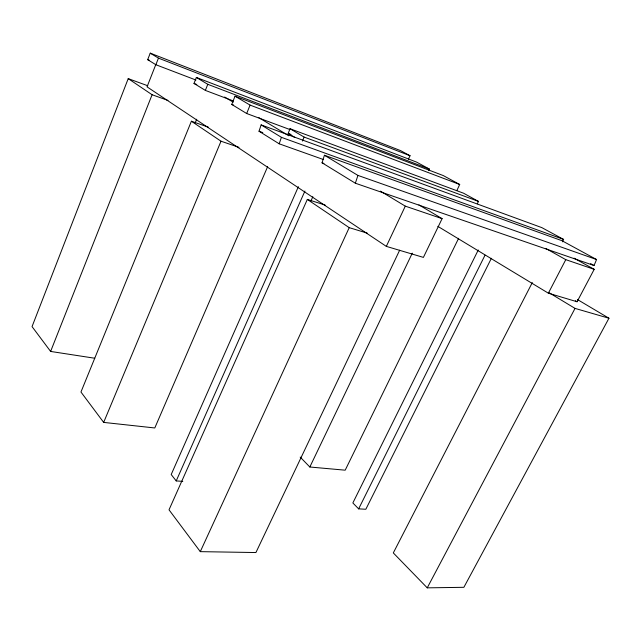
<?xml version="1.0" encoding="UTF-8"?>
<svg xmlns="http://www.w3.org/2000/svg" width="641" height="641" viewBox="0 0 641 641"><rect width="100%" height="100%" fill="white"/><g stroke="black" fill="none" stroke-linecap="round" stroke-linejoin="round"><path stroke-width="0.96" d="M322.046 162.79L324.426 155.258L561.957 240.704L596.571 259.541L594.039 265.518L355.354 183.214L322.046 162.79L323.929 163.455M355.354 183.214L357.934 175.41L324.426 155.258M323.417 159.537L279.188 143.808L259.012 131.229L261.135 124.907L541.853 227.635L563.599 239.414L562.526 241.817M279.188 143.808L281.415 137.334L261.135 124.907M147.775 85.758L128.216 78.635L32.05 326.606L50.615 351.436L94.764 358.239M233.428 100.982L205.368 90.405L193.999 83.45L196.354 77.449L416.578 162.101L429.294 169.024L428.533 170.666M195.954 80.045L155.859 64.725L147.686 59.661L150.242 53.155L400.553 150.611L410.04 155.739L408.413 159.216M155.787 64.605L147.037 86.847L386.323 246.376L423.405 257.394L442.106 218.645L418.885 204.88M155.859 64.725L158.455 58.139L150.242 53.155M205.368 90.405L207.78 84.308L196.354 77.449M50.615 351.436L152.093 94.732L128.216 78.635M294.764 137.39L288.17 133.432L290.028 128.729L463.611 193.229L478.442 201.394L477.345 203.798M302.496 141.052L304.09 137.07L290.028 128.729M289.756 129.49L246.673 113.513L231.73 104.419L235.039 96.182L443.356 175.61L459.701 184.488L456.889 190.473M246.673 113.513L250.086 105.108L235.039 96.182M208.413 127.174L191.395 121.229L80.958 392.028L103.666 422.403L154.793 427.964L267.658 166.604M195.168 122.912L196.683 119.21M103.666 422.403L221.017 141.212L191.395 121.229M298.385 186.707L171.203 474.532L176.211 480.918L182.781 481.375M176.211 480.918L304.932 191.042M325.187 205.072L307.335 199.415L169.016 509.819L200.288 551.645L255.919 552.542L399.655 250.206M310.797 201.314L312.832 196.747M200.288 551.645L349.209 227.651L307.335 199.415M386.323 246.376L405.296 206.146L442.106 218.645M300.188 457.081L309.835 467.009L412.283 253.163M458.635 238.284L345.195 470.182L309.835 467.009M478.266 249.99L352.854 502.961L358.639 508.858L365.843 509.258L491.391 258.283M358.639 508.858L485.005 255.206M532.294 282.585L393.31 552.927L427.243 587.845L463.876 587.308L608.95 318.24L577.437 299.531M548.359 293.185L565.779 259.661L594.191 269.34L577.06 301.751L548.359 293.185L437.835 226.353M427.243 587.845L575.033 308.393L608.95 318.24M349.209 227.651L367.349 233.164M221.017 141.212L239.013 147.35M357.934 175.41L596.571 259.541M152.093 94.732L167.966 100.421M281.415 137.334L563.599 239.414M259.012 131.229L262.778 132.583M288.17 133.432L290.99 134.466M304.09 137.07L478.442 201.394M231.73 104.419L233.604 105.116M250.086 105.108L459.701 184.488M193.999 83.45L196.803 84.516M207.78 84.308L429.294 169.024M147.686 59.661L149.561 60.382M158.455 58.139L410.04 155.739M590.593 263.619L594.039 265.518M574.056 258.171L594.191 269.34M545.731 248.42L565.779 259.661M575.346 300.725L577.06 301.751M548.536 292.392L575.033 308.393M224.638 97.015L233.196 102.183M258.884 117.704L288.851 135.804M380.466 191.146L405.296 206.146"/></g></svg>
